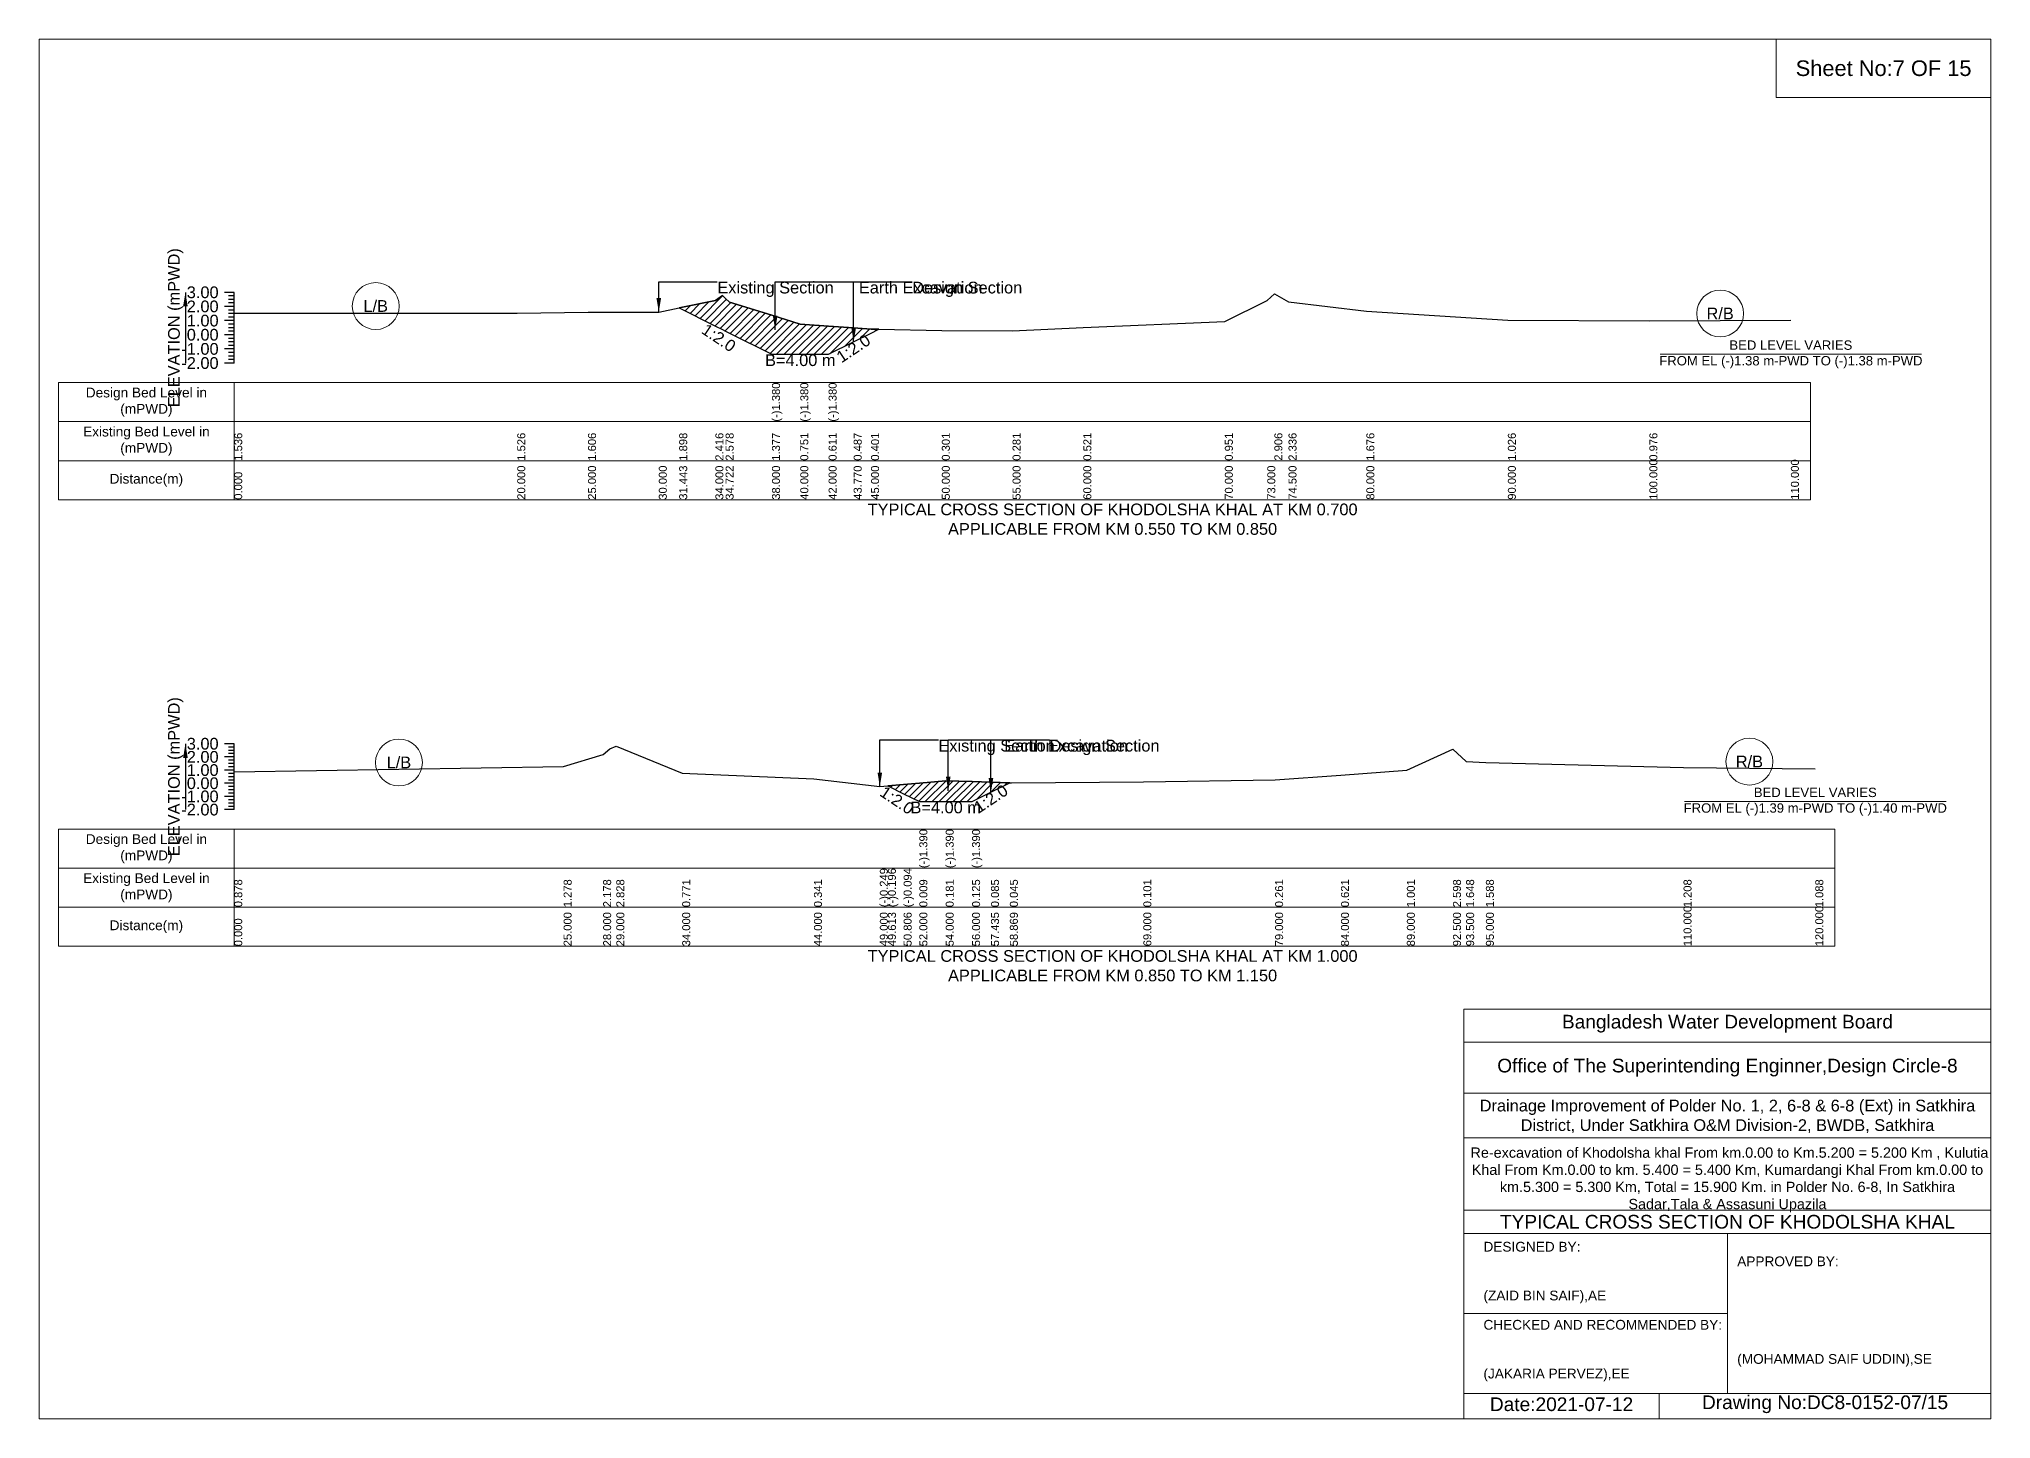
# Model space of a CAD drawing. Header units: inches. Extents: x 91000 to 568000, y -5656 to 0.
# Drawn here: x 160000 to 168000, y -5656 to 0 of the extents above; entities that cross this region are included whole.
import ezdxf

# ---------------------------------------------------------------- set-up
doc = ezdxf.new("R2010")
doc.units = ezdxf.units.IN
doc.header["$LTSCALE"] = 7
doc.header["$MEASUREMENT"] = 0
for name, color, linetype, lineweight in [('Cross section Data Border', 7, 'Continuous', 9), ('Cross Section Labels', 7, 'Continuous', 9), ('Existing_Bed_Level for Xsection', 7, 'Continuous', 25)]:
    doc.layers.add(name, color=color, linetype=linetype, lineweight=lineweight)
doc.styles.get("Standard").update_dxf_attribs({"font": 'arial.ttf'})
doc.dimstyles.get("Standard").update_dxf_attribs({"dimtxt": 0.18, "dimasz": 0.18, "dimexe": 0.18, "dimexo": 0.0625, "dimgap": 0.09, "dimtad": 0, "dimtih": 1, "dimtoh": 1, "dimdec": 4, "dimzin": 0, "dimdsep": 46, "dimtxsty": 'Standard', "dimcen": 0.09, "dimadec": 0, "dimazin": 0, "dimtfac": 1, "dimtdec": 4, "dimtofl": 0, "dimtmove": 0, "dimatfit": 3, "dimfxl": 1, "dimtolj": 1, "dimtzin": 0, "dimarcsym": 0})

msp = doc.modelspace()

# ---------------------------------------------------------------- hatches: boundary and pattern name
at = {"layer": 'Existing_Bed_Level for Xsection'}
h = msp.add_hatch(dxfattribs=at)
h.set_pattern_fill('ANSI31', color=256, scale=174, style=0)
h.paths.add_polyline_path([(162623.7, -1102.2), (162772, -1176.3), (162801, -1190.8), (162813.9, -1197.3), (162830, -1205.3), (163004, -1292.3), (163120, -1292.3), (163236, -1292.3), (163338.7, -1241), (163410, -1205.3), (163441.3, -1189.7), (163410, -1189), (163338.7, -1184), (163236, -1176.9), (163120, -1168.7), (163004, -1132.4), (162830, -1078), (162813.9, -1062.8), (162801, -1050.7), (162772, -1072.2)])
h = msp.add_hatch(dxfattribs=at)
h.set_pattern_fill('ANSI31', color=256, scale=162, style=0)
h.paths.add_polyline_path([(163479.1, -3061.2), (163543.5, -3093.4), (163608, -3125.6), (163716, -3125.6), (163824, -3125.6), (163901.5, -3086.9), (163978.9, -3048.1), (163901.5, -3046), (163824, -3043.8), (163716, -3040.8), (163608, -3050.1), (163543.5, -3055.6)])

# ---------------------------------------------------------------- linework, layer by layer
at = {"layer": 'Cross section Data Border'}
for points in [[(160080, -1408.3), (167260, -1408.3), (167260, -1888.3), (160080, -1888.3)], [(160080, -3238.6), (167360, -3238.6), (167360, -3718.6), (160080, -3718.6)]]:
    msp.add_lwpolyline(points, close=True, dxfattribs=at)
for points in [[(160800, -1408.3), (160800, -1888.3)], [(160080, -1568.3), (167260, -1568.3)], [(160080, -1728.3), (167260, -1728.3)], [(160800, -3238.6), (160800, -3718.6)], [(160080, -3398.6), (167360, -3398.6)], [(160080, -3558.6), (167360, -3558.6)]]:
    msp.add_lwpolyline(points, dxfattribs=at)
at = {"layer": 'Cross Section Labels'}
for points in [[(160000, 0), (168000, 0), (168000, -5656), (160000, -5656)], [(167120, 0), (168000, 0), (168000, -240), (167120, -240)]]:
    msp.add_lwpolyline(points, close=True, dxfattribs=at)
for points in [[(166644.2, -1292.3), (167715.8, -1292.3)], [(166744.2, -3125.6), (167815.8, -3125.6)], [(165840, -5656), (165840, -3976), (168000, -3976)], [(165840, -4112), (168000, -4112)], [(165840, -4320), (168000, -4320)], [(165840, -4504), (168000, -4504)], [(165840, -4800), (168000, -4800)], [(165840, -4896), (168000, -4896)], [(166920, -4896), (166920, -5552)], [(165840, -5224), (166920, -5224)], [(165840, -5552), (168000, -5552)], [(166640, -5552), (166640, -5656)]]:
    msp.add_lwpolyline(points, dxfattribs=at)
for centre in [(161380, -1094.5), (166890, -1125.2), (161475, -2965.3), (167010, -2961.6)]:
    msp.add_circle(centre, 96, dxfattribs=at)
at = {"layer": 'Existing_Bed_Level for Xsection'}
for points in [[(160800, -1038.3), (160760, -1038.3)], [(160800, -1328.3), (160800, -1270.3), (160800, -1212.3), (160800, -1154.3), (160800, -1096.3), (160800, -1038.3)], [(160800, -1096.3), (160760, -1096.3)], [(160800, -1052.8), (160776, -1052.8)], [(160800, -1067.3), (160776, -1067.3)], [(160800, -1081.8), (160776, -1081.8)], [(160800, -1110.8), (160776, -1110.8)], [(160800, -1123.2), (161960, -1123.8), (162250, -1119.2), (162540, -1119.2), (162623.7, -1102.2), (162772, -1072.2), (162801, -1050.7), (162813.9, -1062.8), (162830, -1078), (163004, -1132.4), (163004, -1132.4), (163120, -1168.7), (163120, -1168.7), (163236, -1176.9), (163236, -1176.9), (163338.7, -1184), (163410, -1189), (163441.3, -1189.7), (163700, -1194.8), (163990, -1196), (164280, -1182.1), (164860, -1157.1), (165034, -1072.2), (165063, -1043.8), (165121, -1076.8), (165440, -1115.1), (166020, -1152.8), (166600, -1155.7), (167180, -1152.8)], [(160800, -1154.3), (160760, -1154.3)], [(160800, -1125.3), (160776, -1125.3)], [(160800, -1139.8), (160776, -1139.8)], [(160800, -1168.8), (160776, -1168.8)], [(160800, -1183.3), (160776, -1183.3)], [(160800, -1197.8), (160776, -1197.8)], [(160800, -1212.3), (160760, -1212.3)], [(160800, -1270.3), (160760, -1270.3)], [(160800, -1226.8), (160776, -1226.8)], [(160800, -1241.3), (160776, -1241.3)], [(160800, -1255.8), (160776, -1255.8)], [(160800, -1328.3), (160760, -1328.3)], [(160800, -1284.8), (160776, -1284.8)], [(160800, -1299.3), (160776, -1299.3)], [(160800, -1313.8), (160776, -1313.8)], [(160800, -2888.6), (160760, -2888.6)], [(160800, -2942.6), (160760, -2942.6)], [(160800, -2902.1), (160776, -2902.1)], [(160800, -2915.6), (160776, -2915.6)], [(160800, -2929.1), (160776, -2929.1)], [(160800, -2956.1), (160776, -2956.1)], [(160800, -3158.6), (160800, -3104.6), (160800, -3050.6), (160800, -2996.6), (160800, -2942.6), (160800, -2888.6)], [(160800, -3003.1), (162150, -2981.5), (162312, -2932.9), (162339, -2909.2), (162366, -2897.8), (162636, -3008.9), (163176, -3032.1), (163446, -3064), (163479.1, -3061.2), (163543.5, -3055.6), (163608, -3050.1), (163608, -3050.1), (163716, -3040.8), (163716, -3040.8), (163824, -3043.8), (163824, -3043.8), (163901.5, -3046), (163978.9, -3048.1), (163986, -3048.3), (164526, -3045.1), (165066, -3036.5), (165336, -3017), (165606, -2996.5), (165795, -2910.3), (165849, -2961.6), (165930, -2964.8), (166740, -2985.3), (167280, -2991.8)], [(160800, -2996.6), (160760, -2996.6)], [(160800, -2969.6), (160776, -2969.6)], [(160800, -2983.1), (160776, -2983.1)], [(160800, -3010.1), (160776, -3010.1)], [(160800, -3023.6), (160776, -3023.6)], [(160800, -3037.1), (160776, -3037.1)], [(160800, -3050.6), (160760, -3050.6)], [(160800, -3104.6), (160760, -3104.6)], [(160800, -3064.1), (160776, -3064.1)], [(160800, -3077.6), (160776, -3077.6)], [(160800, -3091.1), (160776, -3091.1)], [(160800, -3118.1), (160776, -3118.1)], [(160800, -3158.6), (160760, -3158.6)], [(160800, -3131.6), (160776, -3131.6)], [(160800, -3145.1), (160776, -3145.1)]]:
    msp.add_lwpolyline(points, dxfattribs=at)
for points in [[(162623.7, -1102.2), (162772, -1176.3), (162801, -1190.8), (162813.9, -1197.3), (162830, -1205.3), (163004, -1292.3), (163004, -1292.3), (163120, -1292.3), (163120, -1292.3), (163236, -1292.3), (163236, -1292.3), (163338.7, -1241), (163410, -1205.3), (163441.3, -1189.7), (163410, -1189), (163338.7, -1184), (163236, -1176.9), (163236, -1176.9), (163120, -1168.7), (163120, -1168.7), (163004, -1132.4), (163004, -1132.4), (162830, -1078), (162813.9, -1062.8), (162801, -1050.7), (162772, -1072.2)], [(163479.1, -3061.2), (163479.1, -3061.2), (163543.5, -3093.4), (163608, -3125.6), (163608, -3125.6), (163716, -3125.6), (163716, -3125.6), (163824, -3125.6), (163824, -3125.6), (163901.5, -3086.9), (163978.9, -3048.1), (163901.5, -3046), (163824, -3043.8), (163824, -3043.8), (163716, -3040.8), (163716, -3040.8), (163608, -3050.1), (163608, -3050.1), (163543.5, -3055.6), (163479.1, -3061.2)]]:
    msp.add_lwpolyline(points, close=True, dxfattribs=at)

# ---------------------------------------------------------------- texts
at = {"layer": 'Cross section Data Border', "char_height": 40, "width": 640, "attachment_point": 5}
for s, insert in [('Design Bed Level in (mPWD)', (160440, -1488.3)), ('Existing Bed Level in (mPWD)', (160440, -1648.3)), ('Distance(m)', (160440, -1808.3)), ('Design Bed Level in (mPWD)', (160440, -3318.6)), ('Existing Bed Level in (mPWD)', (160440, -3478.6)), ('Distance(m)', (160440, -3638.6))]:
    msp.add_mtext(s, dxfattribs=dict(at, insert=insert))
at = {"layer": 'Cross Section Labels'}
for s, insert, char_height, attachment_point in [('Sheet No:7 OF 15', (167560, -120), 64, 5), ('Existing Section', (162780, -994.8), 48, 1), ('Earth Excavation', (163360, -994.8), 48, 1), ('Design Section', (163578.7, -994.8), 48, 1), ('L/B', (161380, -1094.5), 48, 5), ('R/B', (166890, -1125.2), 48, 5), ('BED LEVEL VARIES ^JFROM EL (-)1.38 m-PWD TO (-)1.38 m-PWD', (167180, -1292.3), 38.4, 5), ('B=4.00 m', (163120, -1292.3), 48, 2), ('TYPICAL CROSS SECTION OF KHODOLSHA KHAL AT KM 0.700^JAPPLICABLE FROM KM 0.550 TO KM 0.850', (164400, -1968.3), 48, 5), ('Existing Section', (163686, -2872.4), 48, 1), ('Earth Excavation', (163956, -2872.4), 48, 1), ('Design Section', (164141.5, -2872.4), 48, 1), ('L/B', (161475, -2965.3), 48, 5), ('R/B', (167010, -2961.6), 48, 5), ('BED LEVEL VARIES ^JFROM EL (-)1.39 m-PWD TO (-)1.40 m-PWD', (167280, -3125.6), 38.4, 5), ('B=4.00 m', (163716, -3125.6), 48, 2), ('TYPICAL CROSS SECTION OF KHODOLSHA KHAL AT KM 1.000^JAPPLICABLE FROM KM 0.850 TO KM 1.150', (164400, -3798.6), 48, 5), ('Bangladesh Water Development Board', (166920, -4036), 56, 5), ('Office of The Superintending Enginner,Design Circle-8', (166920, -4216), 56, 5)]:
    msp.add_mtext(s, dxfattribs=dict(at, insert=insert, char_height=char_height, attachment_point=attachment_point))
at = {"layer": 'Cross Section Labels', "char_height": 48, "attachment_point": 2}
for insert, rotation in [((162799.4, -1204.5), 326.30993), ((163324.2, -1248.3), 33.69007), ((163530, -3100.1), 326.30993), ((163888, -3093.6), 33.69007)]:
    msp.add_mtext('1:2.0', dxfattribs=dict(at, insert=insert, rotation=rotation))
at = {"layer": 'Cross Section Labels'}
for s, insert, char_height, width, attachment_point in [('Drainage Improvement of Polder No. 1, 2, 6-8 & 6-8 (Ext) in Satkhira District, Under Satkhira O&M Division-2, BWDB, Satkhira', (166920, -4416), 48, 2240, 5), (' Re-excavation of Khodolsha khal From km.0.00 to Km.5.200 = 5.200 Km , Kulutia Khal From Km.0.00 to km. 5.400 = 5.400 Km, Kumardangi Khal From km.0.00 to km.5.300 = 5.300 Km, Total = 15.900 Km. in Polder No. 6-8, In Satkhira Sadar,Tala & Assasuni Upazila', (166920, -4676), 42.1524, 2160, 5), ('TYPICAL CROSS SECTION OF KHODOLSHA KHAL', (166920, -4848), 56, 2240, 5), ('DESIGNED BY:^J^J^J(ZAID BIN SAIF),AE', (165920, -5056), 40, 1120, 4), ('APPROVED BY:^J^J^J^J^J^J(MOHAMMAD SAIF UDDIN),SE', (166960, -5216), 40, 1120, 4), ('CHECKED AND RECOMMENDED BY:^J^J^J(JAKARIA PERVEZ),EE', (165920, -5376), 40, 1120, 4), ('Date:2021-07-12', (166240, -5596), 56, 1120, 5), ('Drawing No:DC8-0152-07/15', (167320, -5596), 56, 1760, 5)]:
    msp.add_mtext(s, dxfattribs=dict(at, insert=insert, char_height=char_height, width=width, attachment_point=attachment_point))
at = {"layer": 'Existing_Bed_Level for Xsection', "rotation": 90}
for s, insert, char_height, attachment_point in [('ELEVATION (mPWD)', (160560, -1183.3), 48, 5), ('(-)1.380', (163004, -1568.3), 32.8, 1), ('(-)1.380', (163120, -1568.3), 32.8, 1), ('(-)1.380', (163236, -1568.3), 32.8, 1), ('1.536', (160800, -1728.3), 32.8, 1), ('1.526', (161960, -1728.3), 32.8, 1), ('1.606', (162250, -1728.3), 32.8, 1), ('1.898', (162623.7, -1728.3), 32.8, 1), ('2.416', (162772, -1728.3), 32.8, 1), ('2.578', (162813.9, -1728.3), 32.8, 1), ('1.377', (163004, -1728.3), 32.8, 1), ('0.751', (163120, -1728.3), 32.8, 1), ('0.611', (163236, -1728.3), 32.8, 1), ('0.487', (163338.7, -1728.3), 32.8, 1), ('0.401', (163410, -1728.3), 32.8, 1), ('0.301', (163700, -1728.3), 32.8, 1), ('0.281', (163990, -1728.3), 32.8, 1), ('0.521', (164280, -1728.3), 32.8, 1), ('0.951', (164860, -1728.3), 32.8, 1), ('2.906', (165063, -1728.3), 32.8, 1), ('2.336', (165121, -1728.3), 32.8, 1), ('1.676', (165440, -1728.3), 32.8, 1), ('1.026', (166020, -1728.3), 32.8, 1), ('0.976', (166600, -1728.3), 32.8, 1), ('20.000', (161960, -1888.3), 32.8, 1), ('25.000', (162250, -1888.3), 32.8, 1), ('30.000', (162540, -1888.3), 32.8, 1), ('31.443', (162623.7, -1888.3), 32.8, 1), ('34.000', (162772, -1888.3), 32.8, 1), ('34.722', (162813.9, -1888.3), 32.8, 1), ('38.000', (163004, -1888.3), 32.8, 1), ('40.000', (163120, -1888.3), 32.8, 1), ('42.000', (163236, -1888.3), 32.8, 1), ('43.770', (163338.7, -1888.3), 32.8, 1), ('45.000', (163410, -1888.3), 32.8, 1), ('50.000', (163700, -1888.3), 32.8, 1), ('55.000', (163990, -1888.3), 32.8, 1), ('60.000', (164280, -1888.3), 32.8, 1), ('70.000', (164860, -1888.3), 32.8, 1), ('73.000', (165034, -1888.3), 32.8, 1), ('74.500', (165121, -1888.3), 32.8, 1), ('80.000', (165440, -1888.3), 32.8, 1), ('90.000', (166020, -1888.3), 32.8, 1), ('100.000', (166600, -1888.3), 32.8, 1), ('110.000', (167180, -1888.3), 32.8, 1), ('0.000', (160800, -1888.3), 32.8, 1), ('ELEVATION (mPWD)', (160560, -3023.6), 48, 5), ('(-)1.390', (163608, -3398.6), 32.8, 1), ('(-)1.390', (163716, -3398.6), 32.8, 1), ('(-)1.390', (163824, -3398.6), 32.8, 1), ('(-)0.249', (163446, -3558.6), 32.8, 1), ('(-)0.196', (163479.1, -3558.6), 32.8, 1), ('(-)0.094', (163543.5, -3558.6), 32.8, 1), ('0.878', (160800, -3558.6), 32.8, 1), ('1.278', (162150, -3558.6), 32.8, 1), ('2.178', (162312, -3558.6), 32.8, 1), ('2.828', (162366, -3558.6), 32.8, 1), ('0.771', (162636, -3558.6), 32.8, 1), ('0.341', (163176, -3558.6), 32.8, 1), ('0.009', (163608, -3558.6), 32.8, 1), ('0.181', (163716, -3558.6), 32.8, 1), ('0.125', (163824, -3558.6), 32.8, 1), ('0.085', (163901.5, -3558.6), 32.8, 1), ('0.045', (163978.9, -3558.6), 32.8, 1), ('0.101', (164526, -3558.6), 32.8, 1), ('0.261', (165066, -3558.6), 32.8, 1), ('0.621', (165336, -3558.6), 32.8, 1), ('1.001', (165606, -3558.6), 32.8, 1), ('2.598', (165795, -3558.6), 32.8, 1), ('1.648', (165849, -3558.6), 32.8, 1), ('1.588', (165930, -3558.6), 32.8, 1), ('1.208', (166740, -3558.6), 32.8, 1), ('1.088', (167280, -3558.6), 32.8, 1), ('25.000', (162150, -3718.6), 32.8, 1), ('28.000', (162312, -3718.6), 32.8, 1), ('29.000', (162366, -3718.6), 32.8, 1), ('34.000', (162636, -3718.6), 32.8, 1), ('44.000', (163176, -3718.6), 32.8, 1), ('49.000', (163446, -3718.6), 32.8, 1), ('49.613', (163479.1, -3718.6), 32.8, 1), ('50.806', (163543.5, -3718.6), 32.8, 1), ('52.000', (163608, -3718.6), 32.8, 1), ('54.000', (163716, -3718.6), 32.8, 1), ('56.000', (163824, -3718.6), 32.8, 1), ('57.435', (163901.5, -3718.6), 32.8, 1), ('58.869', (163978.9, -3718.6), 32.8, 1), ('69.000', (164526, -3718.6), 32.8, 1), ('79.000', (165066, -3718.6), 32.8, 1), ('84.000', (165336, -3718.6), 32.8, 1), ('89.000', (165606, -3718.6), 32.8, 1), ('92.500', (165795, -3718.6), 32.8, 1), ('93.500', (165849, -3718.6), 32.8, 1), ('95.000', (165930, -3718.6), 32.8, 1), ('110.000', (166740, -3718.6), 32.8, 1), ('120.000', (167280, -3718.6), 32.8, 1), ('0.000', (160800, -3718.6), 32.8, 1)]:
    msp.add_mtext(s, dxfattribs=dict(at, insert=insert, char_height=char_height, attachment_point=attachment_point))
at = {"layer": 'Existing_Bed_Level for Xsection', "char_height": 48, "attachment_point": 6}
for s, insert in [('3.00', (160736, -1038.3)), ('2.00', (160736, -1096.3)), ('0.00', (160736, -1212.3)), ('1.00', (160736, -1154.3)), ('-1.00', (160736, -1270.3)), ('-2.00', (160736, -1328.3)), ('3.00', (160736, -2888.6)), ('2.00', (160736, -2942.6)), ('0.00', (160736, -3050.6)), ('1.00', (160736, -2996.6)), ('-1.00', (160736, -3104.6)), ('-2.00', (160736, -3158.6))]:
    msp.add_mtext(s, dxfattribs=dict(at, insert=insert))

# ---------------------------------------------------------------- leaders
at = {"layer": 'Cross Section Labels', "annotation_type": 0, "has_hookline": 1, "hookline_direction": 0}
for points, text_width in [([(162540, -1119.2), (162540, -994.8), (162779.9, -994.8)], 467.2), ([(163017, -1191.6), (163017, -994.8), (163359.9, -994.8)], 497), ([(163338.7, -1241), (163338.7, -994.8), (163578.6, -994.8)], 441.2), ([(163446, -3064), (163446, -2872.4), (163685.9, -2872.4)], 467.2), ([(163726.4, -3081.1), (163726.4, -2872.4), (163955.9, -2872.4)], 497), ([(163901.5, -3086.9), (163901.5, -2872.4), (164141.4, -2872.4)], 441.2)]:
    msp.add_leader(points, dimstyle='Standard', override={"dimasz": 57.6}, dxfattribs=dict(at, text_width=text_width))
at = {"layer": 'Existing_Bed_Level for Xsection'}
for points in [[(160600, -1038.3), (160600, -1328.3)], [(160600, -2888.6), (160600, -3158.6)]]:
    msp.add_leader(points, dimstyle='Standard', override={"dimasz": 57.6}, dxfattribs=at)

doc.saveas('drawing.dxf')
